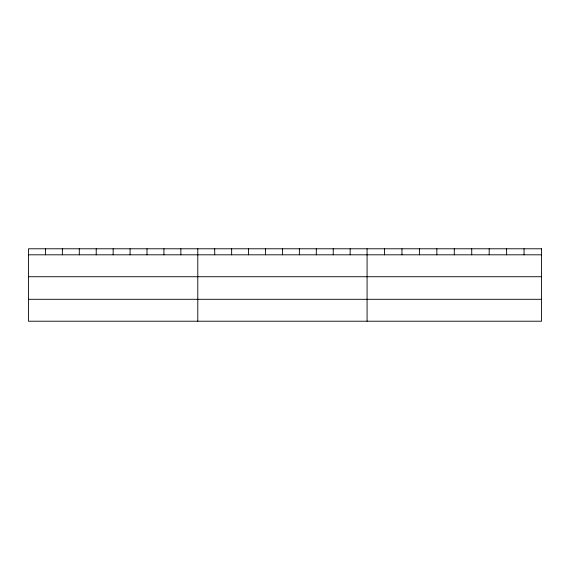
<?xml version="1.0" encoding="UTF-8"?>
<svg xmlns="http://www.w3.org/2000/svg" width="570" height="570" viewBox="0 0 570 570"><rect width="100%" height="100%" fill="white"/><g stroke="black" fill="none" stroke-linecap="round" stroke-linejoin="round"><path stroke-width="0.85" d="M28.5 254.811L541.5 254.811M28.5 276.728L541.5 276.728M28.5 299.3L541.5 299.3M524.058 248.784L524.058 254.811M506.616 248.784L506.616 254.811M489.174 248.784L489.174 254.811M471.732 248.784L471.732 254.811M454.29 248.784L454.29 254.811M436.848 248.784L436.848 254.811M419.406 248.784L419.406 254.811M401.964 248.784L401.964 254.811M384.522 248.784L384.522 254.811M367.08 248.784L367.08 321.216M350.151 248.784L350.151 254.811M333.222 248.784L333.222 254.811M316.293 248.784L316.293 254.811M299.364 248.784L299.364 254.811M282.435 248.784L282.435 254.811M265.506 248.784L265.506 254.811M248.577 248.784L248.577 254.811M231.648 248.784L231.648 254.811M214.719 248.784L214.719 254.811M197.79 248.784L197.79 321.216M180.861 248.784L180.861 254.811M163.932 248.784L163.932 254.811M147.003 248.784L147.003 254.811M130.074 248.784L130.074 254.811M113.145 248.784L113.145 254.811M96.216 248.784L96.216 254.811M79.287 248.784L79.287 254.811M62.358 248.784L62.358 254.811M45.429 248.784L45.429 254.811M541.5 248.784L28.5 248.784L28.5 321.216L541.5 321.216L541.5 248.784"/></g></svg>
